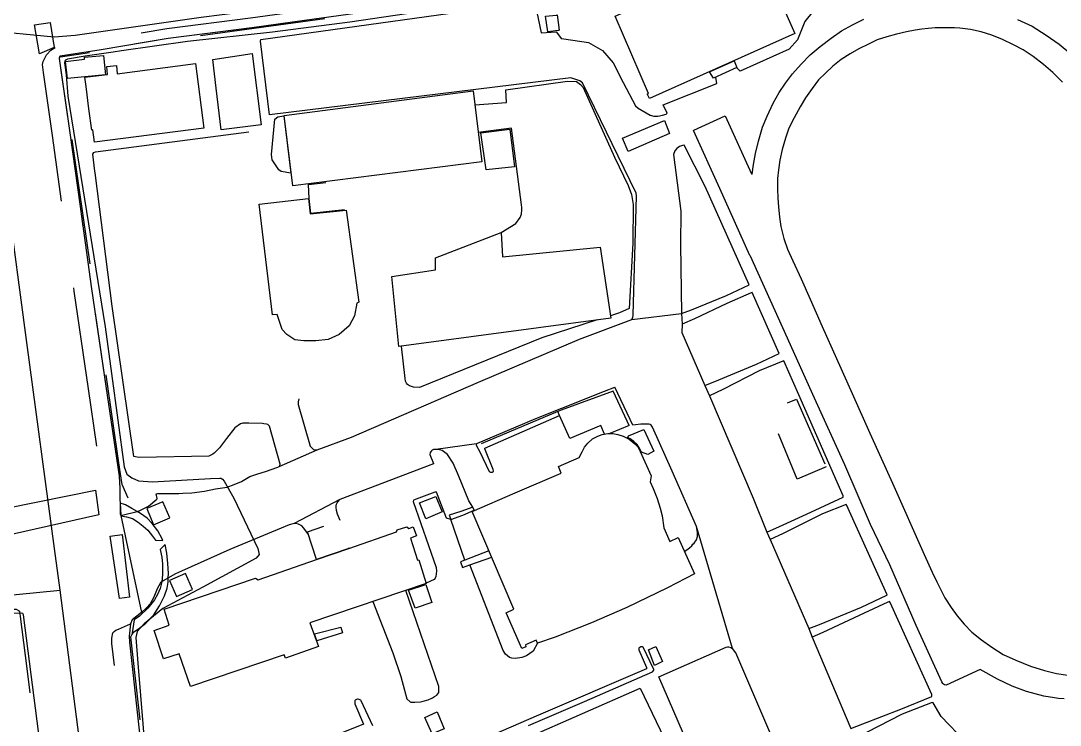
# Model space of a CAD drawing. Header units: millimetres. Extents: x 198785 to 203305, y 542885 to 545889.
# Drawn here: x 201255.7 to 201493.1, y 543380.9 to 543541.8 of the extents above; entities that cross this region are included whole.
import ezdxf

# ---------------------------------------------------------------- set-up
doc = ezdxf.new("R2010")
doc.units = ezdxf.units.MM
for name, pattern in [('FENCE_25K', [54.3, 28.7, -9.2, -16.4]), ('HIDDEN_BULD_25K', [28.8, 18.4, -10.4]), ('HIDDEN_IN_25K', [56.5, 36.5, -20])]:
    doc.linetypes.add(name, pattern=pattern)
for name, color, linetype in [('A0013114', 253, 'Continuous'), ('A0013117', 253, 'Continuous'), ('A0013118', 253, 'Continuous'), ('A0023214', 253, 'Continuous'), ('A0023217', 253, 'Continuous'), ('A0033324', 253, 'Continuous'), ('A0043325', 253, 'Continuous'), ('A0053326', 253, 'Continuous'), ('B0014111', 253, 'Continuous'), ('B0014116', 253, 'Continuous'), ('B0024120', 253, 'Continuous'), ('B0024127', 253, 'Continuous'), ('C0076117', 253, 'Continuous'), ('F0017111', 253, 'Continuous'), ('F0047224', 253, 'Continuous')]:
    doc.layers.add(name, color=color, linetype=linetype)

msp = doc.modelspace()

# ---------------------------------------------------------------- linework, layer by layer
at = {"layer": 'A0013114'}
for points in [[(201264.74, 543533.69), (201264.58, 543533.58), (201264.5, 543533.33), (201264.52, 543533.14), (201266.95, 543516.16), (201269.27, 543499.4), (201271.92, 543480.6), (201275.15, 543458.31), (201278.19, 543437.83), (201278.35, 543435.01), (201278.44, 543429.09), (201278.56, 543428.78)], [(201283.28, 543406.7), (201281.14, 543405.02), (201280.8, 543404.1), (201280.51, 543401.28), (201280.57, 543399.92), (201282.35, 543383.9), (201284.55, 543364.17)]]:
    msp.add_lwpolyline(points, dxfattribs=at)
at = {"layer": 'A0013117'}
msp.add_lwpolyline([(201493.18, 543566.09), (201489.96, 543565.79), (201468.07, 543562.65), (201446.73, 543559.57), (201427.64, 543556.97), (201404.96, 543553.83), (201386.61, 543551.5), (201376.47, 543550), (201369.07, 543548.9), (201368.41, 543548.8), (201343.23, 543544.95), (201324.43, 543542.4), (201320.5, 543541.85), (201308.51, 543540.17), (201307.37, 543540.02), (201289.43, 543537.69), (201274.12, 543535.16), (201264.74, 543533.69)], dxfattribs=at)
at = {"layer": 'A0013118'}
for points in [[(201494.46, 543558.6), (201491.83, 543560.91), (201489.47, 543555.97), (201488.14, 543553.91), (201486.25, 543552.4), (201485.58, 543551.84), (201484.87, 543551.41), (201483.57, 543551.17), (201481.38, 543551.39), (201472.72, 543553.3), (201468.55, 543553.74), (201462.29, 543554.51), (201448.78, 543550.6), (201443.4, 543548.25), (201442.71, 543548.03), (201439.55, 543546.34), (201436.69, 543543.99), (201434.77, 543541.58), (201433.13, 543537.42), (201431.19, 543535.28), (201420.03, 543530.27), (201419.19, 543531.08)], [(201395.29, 543473.53), (201395.48, 543473.95), (201395.58, 543474.66), (201396.36, 543501.74), (201396.29, 543502.39), (201384.02, 543527.63), (201383.42, 543528.08), (201381.31, 543528.73), (201312.5, 543520.29), (201310.49, 543537.11), (201310.54, 543537.46), (201373.06, 543546.14)], [(201373.21, 543545.56), (201374.57, 543539.05), (201374.61, 543538.98), (201378.01, 543539.23), (201378.11, 543539.13), (201379.16, 543537.73), (201379.75, 543537.63), (201385.38, 543536.8), (201388.58, 543534.96), (201391.04, 543532.17), (201393.32, 543527.71), (201396.08, 543522.36), (201396.7, 543521.79), (201399.49, 543520.24), (201400.32, 543519.99), (201401.21, 543519.96), (201402.31, 543520.18), (201403.08, 543520.45), (201403.36, 543520.68), (201402.41, 543522.59), (201414.67, 543527.45), (201414.46, 543528.92)], [(201474.8, 543393.66), (201467.05, 543390.11), (201466.7, 543390.18), (201466.47, 543390.27), (201466.26, 543390.47), (201466.04, 543390.8), (201460.24, 543403.69), (201454.2, 543417.54), (201449.8, 543426.78), (201443.89, 543440.4), (201437, 543455.63), (201429.76, 543471.63), (201422.34, 543488.03), (201422.25, 543488.21), (201415.36, 543503.47), (201409.39, 543516.69), (201409.45, 543516.8), (201416.59, 543520.07), (201422.61, 543506.79), (201422.73, 543506.77), (201423.03, 543508.95), (201423.49, 543511.49), (201424.19, 543514.3), (201425.12, 543517.47), (201426.16, 543519.98), (201427.57, 543522.94), (201428.91, 543525.38), (201430.37, 543527.53), (201431.97, 543529.65), (201433.96, 543531.89), (201436.03, 543533.98), (201438.31, 543535.92), (201440.79, 543537.83), (201443.12, 543539.46), (201445.7, 543540.88), (201448.22, 543542.15)], [(201483.32, 543542.09), (201486.66, 543540.53), (201489.92, 543538.5), (201492.84, 543536.44), (201495.51, 543534.23)], [(201493.59, 543527.77), (201491.4, 543529.94), (201489.32, 543531.81), (201486.89, 543533.62), (201484.61, 543535.16), (201482.44, 543536.29), (201479.93, 543537.52), (201477.52, 543538.49), (201475.03, 543539.21), (201472.6, 543539.74), (201470.17, 543540.05), (201468.95, 543540.13), (201467.99, 543540.15), (201467.07, 543540.17), (201466.37, 543540.18), (201465.35, 543540.17), (201464.52, 543540.13), (201463.76, 543540.08), (201462.94, 543540.04), (201461.5, 543539.88), (201460.01, 543539.66), (201457.99, 543539.21), (201455.71, 543538.69), (201453.54, 543538.09), (201451.31, 543537.38), (201449.32, 543536.4), (201447.15, 543535.39), (201445.14, 543534.21), (201443.11, 543532.91), (201441.17, 543531.39), (201439.54, 543529.83), (201437.9, 543528.28), (201436.45, 543526.32), (201434.9, 543524.19), (201433.68, 543522.14), (201432.33, 543519.58), (201431.14, 543517.24), (201430.35, 543514.98), (201429.62, 543512.39), (201429.11, 543509.95), (201428.75, 543507.7), (201428.55, 543505.75), (201428.51, 543503.41), (201428.58, 543501.29), (201428.74, 543499.27), (201429, 543496.95), (201429.33, 543494.8), (201429.98, 543492.05)], [(201314.73, 543440.03), (201314.86, 543440.19), (201314.97, 543440.54), (201312.57, 543449.2), (201312.3, 543449.44), (201312.15, 543449.61), (201311.85, 543449.7), (201311.26, 543449.75), (201310.93, 543449.79), (201307.83, 543449.92), (201306.44, 543449.87), (201306.19, 543449.81), (201305.93, 543449.77), (201304.62, 543448.85), (201302.72, 543446.4), (201301.15, 543444.29), (201299.97, 543443.11), (201299.58, 543442.8), (201299.17, 543442.57), (201298.71, 543442.33), (201282.78, 543442.02), (201282.28, 543442.11), (201281.56, 543442.32), (201276.63, 543476.57), (201272.71, 543507.03), (201272.68, 543507.46), (201272.23, 543511.3), (201272.41, 543511.67), (201272.77, 543511.84), (201307.8, 543516.4)], [(201407.25, 543513.34), (201406.85, 543513.32), (201406.14, 543513.08), (201405.56, 543512.63), (201405.09, 543512.07), (201404.78, 543511.26), (201406.45, 543498.33), (201406.39, 543490.71), (201406.64, 543474.94), (201408.87, 543475.74), (201416.93, 543479.04), (201422.08, 543481.46), (201412.03, 543503.91), (201407.25, 543513.34)], [(201429.98, 543492.05), (201430.83, 543489.61), (201432.03, 543486.94), (201433.91, 543482.83), (201436.01, 543478.18), (201438.75, 543471.96), (201442.01, 543464.66), (201445.62, 543456.63), (201449.65, 543447.64), (201454.8, 543436.17), (201462.01, 543419.9), (201463.87, 543415.86), (201464.95, 543413.63), (201466.72, 543409.99), (201468.22, 543407.79), (201469.54, 543405.88), (201471.18, 543404.03), (201472.89, 543402.17), (201475.11, 543400.44), (201477.5, 543398.72), (201480.04, 543397.08), (201482.98, 543395.77), (201486.28, 543394.42), (201489.54, 543393.45), (201492.29, 543392.75), (201494.84, 543392.34)], [(201411.91, 543458.53), (201415.12, 543459.78), (201423.76, 543463.39), (201428.89, 543465.78), (201422.72, 543479.72), (201422.5, 543479.62), (201416.98, 543477.22), (201409.59, 543473.74), (201406.77, 543472.52)], [(201278.56, 543428.78), (201282.65, 543429.78), (201284.94, 543430.97), (201286.82, 543432.51), (201286.86, 543432.68), (201286.62, 543433.73), (201286.99, 543433.82), (201288.98, 543433.84), (201290.07, 543433.84), (201291.86, 543433.82), (201292.71, 543433.93), (201294.78, 543433.99), (201297.68, 543434.38), (201300.24, 543434.89), (201302.9, 543435.26), (201304.47, 543435.87), (201306.13, 543436.61), (201308.07, 543437.7), (201309.9, 543438.33), (201311.61, 543438.83), (201314.42, 543439.86), (201314.73, 543440.03), (201323.4, 543443.8), (201331.24, 543446.7), (201360.27, 543459.29), (201383.35, 543469.08), (201395.29, 543473.53), (201406.64, 543474.94), (201406.77, 543472.52), (201406.73, 543470.61), (201411.91, 543458.53), (201413.03, 543456.15), (201422.95, 543432.79), (201426.1, 543424.98), (201426.88, 543423.33), (201435.69, 543403.03), (201436.46, 543401.04), (201445.25, 543380.16)], [(201426.1, 543424.98), (201429.02, 543426.28), (201435.15, 543429.09), (201443.57, 543433.02), (201443.55, 543433.28), (201433.4, 543456.34), (201429.97, 543464.14), (201429.75, 543464.06), (201424.37, 543461.84), (201416.02, 543457.61), (201413.03, 543456.15)], [(201427.04, 543378.82), (201419, 543397.48), (201418.29, 543398.46), (201410.05, 543426.33), (201404.46, 543438.97), (201400.03, 543449.01), (201399.67, 543449.44), (201399.45, 543449.59), (201399.19, 543449.68), (201397.35, 543449.68), (201395.54, 543449.47), (201394.91, 543450.7), (201391.41, 543458.08), (201391.31, 543458.04), (201388.93, 543457.1), (201379.24, 543453.27), (201373.26, 543450.88), (201359.81, 543445.18), (201350.54, 543443.89), (201350.02, 543443.85), (201349.7, 543443.7), (201349.51, 543443.58), (201349.21, 543443.18), (201349.15, 543442.74), (201349.97, 543440.72), (201349.97, 543440.6), (201328.6, 543432.43), (201318.16, 543426.96), (201317.01, 543426.65), (201303.51, 543421.06), (201292.47, 543416.12), (201291.09, 543415.49), (201288.27, 543413.91), (201287.67, 543413.42), (201286.89, 543412.09), (201286.1, 543410.19), (201285.29, 543408.67), (201284.45, 543407.72), (201283.28, 543406.7)], [(201319.27, 543455.46), (201319.1, 543454.74), (201319.11, 543454.17), (201321.83, 543444.61), (201322.62, 543443.91), (201323.01, 543443.82), (201323.4, 543443.8)], [(201359.81, 543445.18), (201359.75, 543444.9), (201360.57, 543443.34), (201362.72, 543438.85), (201363.04, 543438.72), (201363.29, 543438.7), (201363.44, 543438.72), (201363.53, 543438.75), (201363.69, 543438.86), (201363.69, 543439.03), (201363.65, 543439.29), (201361.7, 543444.03), (201361.7, 543444.17), (201378.79, 543451.62)], [(201358.99, 543430.74), (201358.04, 543432.17), (201355.71, 543437.96), (201354.47, 543440.73), (201353.18, 543442.73), (201351.99, 543443.66), (201351.06, 543443.89), (201350.54, 543443.89)], [(201328.64, 543427.66), (201328.09, 543429.15), (201327.87, 543429.94), (201327.78, 543430.69), (201327.78, 543431.03), (201327.86, 543431.37), (201328.01, 543431.71), (201328.2, 543431.98), (201328.6, 543432.43)], [(201357.14, 543418.61), (201353.93, 543427.89), (201352.99, 543428.17), (201350.68, 543434.15), (201350.31, 543434.14), (201345.4, 543432.3), (201345.33, 543432.03), (201350.63, 543416.94), (201350.65, 543416.08), (201350.54, 543414.87), (201350.38, 543414.52), (201350.12, 543414.21), (201348.32, 543413.36)], [(201435.69, 543403.03), (201438.14, 543403.91), (201447.75, 543407.92), (201453.51, 543410.61), (201453.57, 543410.69), (201444.31, 543431.21), (201444.21, 543431.29), (201438.84, 543429.18), (201429.71, 543424.6), (201426.88, 543423.33)], [(201321.43, 543424.48), (201320.36, 543425.91), (201319.89, 543426.43), (201319.49, 543426.71), (201319.15, 543426.87), (201318.49, 543426.96), (201318.16, 543426.96)], [(201407.32, 543420.59), (201408.48, 543421.44), (201408.98, 543421.92), (201409.22, 543422.23), (201409.49, 543422.51), (201410.05, 543423.28), (201410.27, 543424), (201410.29, 543424.43), (201410.27, 543424.91), (201410.05, 543426.33)], [(201373.71, 543399.66), (201372.75, 543397.82), (201371.2, 543396.78), (201370.16, 543396.38), (201368.71, 543396.17), (201367.91, 543396.21), (201367.36, 543396.4), (201366.42, 543397.17), (201365.92, 543398), (201358.26, 543417.52)], [(201336.1, 543409.14), (201340.71, 543397.45), (201342.54, 543392.07), (201343.34, 543388.94), (201343.91, 543386.95), (201344.65, 543386.28), (201344.84, 543386.22), (201345.13, 543386.19), (201345.7, 543386.19), (201347.03, 543386.28), (201347.62, 543386.39), (201348.79, 543386.73), (201349.73, 543387.2), (201350.23, 543387.49), (201350.72, 543387.77), (201351.17, 543388.38), (201351.24, 543388.8), (201351.17, 543389.8), (201343.64, 543411.7)], [(201445.25, 543380.16), (201448.01, 543381.21), (201456.7, 543384.58), (201463.75, 543387.52), (201463.81, 543387.94), (201454.28, 543408.97), (201454.12, 543409.14), (201453.77, 543409.02), (201448.34, 543406.55), (201438.91, 543402.13), (201436.46, 543401.04)], [(201397.33, 543398.83), (201396.87, 543398.51), (201396.84, 543398.3), (201396.86, 543398.15), (201398.63, 543394.09), (201398.64, 543393.83), (201373.98, 543383.24), (201356.78, 543375.74)], [(201371.69, 543380.86), (201384.44, 543386.37), (201399.99, 543393.09), (201400.3, 543393.47), (201400.27, 543393.66), (201397.86, 543398.77), (201397.73, 543398.83), (201397.54, 543398.83), (201397.33, 543398.83)], [(201427.94, 543376.54), (201427.89, 543376.2), (201427.83, 543376.02), (201411.52, 543368.78), (201401.41, 543391.95), (201416.82, 543398.75), (201417.09, 543398.8), (201417.33, 543398.8), (201417.86, 543398.71), (201418.29, 543398.46)], [(201493.99, 543386.96), (201492.74, 543387.06), (201491.78, 543387.16), (201489.39, 543387.6), (201485.39, 543388.62), (201482.1, 543389.88), (201478.81, 543391.47), (201474.8, 543393.66)], [(201367.42, 543348.96), (201357.68, 543372), (201397.2, 543389.39), (201408.15, 543366.54), (201367.42, 543348.96)], [(201336.12, 543380.81), (201334.54, 543384.23), (201333.45, 543386.53), (201333.36, 543386.68), (201332.82, 543386.84), (201332.65, 543386.84), (201332.42, 543386.8), (201332.27, 543386.74), (201332.12, 543386.63), (201332.03, 543386.5), (201331.99, 543386.34), (201331.99, 543386.22), (201332.03, 543385.81), (201333.97, 543381.15), (201303.47, 543368.91)], [(201471.44, 543377.15), (201465.95, 543382.91), (201464.06, 543386.01), (201463.86, 543386.09), (201456.98, 543383.42), (201448.85, 543379.29)]]:
    msp.add_lwpolyline(points, dxfattribs=at)
at = {"layer": 'A0023214'}
msp.add_lwpolyline([(201292.2, 543212.44), (201289.9, 543228.25), (201283.42, 543272.93), (201282.28, 543279.8), (201281.57, 543284.08), (201281.08, 543287.13), (201279.05, 543299.84), (201277.44, 543312.05), (201276.19, 543321.64), (201275.09, 543331.5), (201265.32, 543407.07), (201264.71, 543411.78), (201263.44, 543421.24), (201257.12, 543468.29), (201248.04, 543535.88)], dxfattribs=at)
at = {"layer": 'A0023217'}
for points in [[(201186.88, 543545.59), (201191.88, 543547.32), (201194.5, 543547.22), (201212.17, 543544.21), (201230.56, 543541.29), (201247.53, 543539.66), (201263.37, 543538.13), (201268.17, 543538.51), (201296.97, 543542.58), (201306.5, 543543.82), (201306.87, 543543.88), (201315.2, 543545.19)], [(201206.22, 543404.42), (201209.47, 543405.47), (201212.6, 543406.47), (201241.03, 543409.39), (201249.97, 543410.29), (201264.71, 543411.78)]]:
    msp.add_lwpolyline(points, dxfattribs=at)
at = {"layer": 'A0033324', "linetype": 'HIDDEN_IN_25K', "flags": 128}
for points in [[(201252.74, 543634.64), (201254.78, 543616.23), (201253.33, 543615.93), (201253.97, 543609.8), (201256.22, 543589.78), (201259.95, 543559.82), (201262.06, 543542.3), (201262.23, 543541.86), (201258.08, 543541.64), (201257.79, 543541.72), (201257.59, 543541.99), (201257.49, 543542.24), (201257.32, 543543.88), (201255.48, 543559.27), (201251.8, 543588.86), (201251.75, 543589.25), (201249.49, 543609.32), (201246.62, 543631.06), (201246.55, 543631.9), (201246.5, 543633.02), (201246.58, 543633.71), (201246.73, 543634.07), (201247.05, 543634.29), (201248.8, 543634.47), (201248.9, 543634.47), (201252.93, 543634.98), (201252.74, 543634.64)], [(201497.22, 543566.68), (201498.58, 543563.08), (201500.82, 543556.84), (201503.2, 543551.21), (201505.23, 543546.75), (201506.33, 543544.86), (201506.98, 543543.77), (201510.11, 543539.51), (201513.79, 543535.76), (201519.09, 543531.55), (201525.91, 543527.04), (201533.45, 543523.02), (201540.11, 543520.42), (201545.72, 543518.79), (201549.15, 543518.03), (201553.44, 543517.35), (201558.81, 543517.27), (201565.22, 543517.16), (201571.39, 543516.97), (201574.01, 543516.75), (201576.2, 543516.56), (201579.67, 543516.25), (201583.76, 543515.37), (201588.45, 543513.91), (201593.14, 543511.85), (201596.84, 543509.34), (201600.02, 543506.23), (201601.88, 543503.13), (201605.71, 543494.17), (201609.52, 543484.73), (201614.46, 543473.71), (201616.2, 543469.78), (201619.24, 543462.88), (201625.13, 543449.95), (201630.04, 543439.82), (201634.92, 543429.24), (201639.79, 543417.81), (201644.98, 543406.38), (201647.14, 543401.78), (201647.22, 543401.63), (201650.93, 543393.72), (201656.63, 543381.34), (201663.49, 543366.19), (201663.13, 543363.98), (201662.17, 543362.78), (201661.22, 543362.14), (201645.79, 543356.45), (201619.73, 543346.35), (201602.93, 543340.01), (201585.54, 543333.62), (201570.39, 543327.63), (201557.8, 543322.85), (201538.66, 543315.63), (201521.71, 543309.41), (201506.4, 543303.12), (201490.42, 543297.93), (201488.65, 543297.63), (201486.42, 543297.51), (201484.94, 543297.76), (201483.05, 543298.29), (201482.41, 543298.59), (201492.12, 543301.9), (201494.66, 543302.5), (201505.37, 543305.94), (201520.62, 543312.21), (201526.34, 543314.3), (201537.62, 543318.44), (201556.74, 543325.66), (201569.31, 543330.43), (201570.43, 543330.87), (201576.01, 543333.08), (201584.48, 543336.42), (201601.89, 543342.82), (201603.75, 543343.52), (201609.48, 543345.69), (201618.66, 543349.15), (201641.29, 543357.92), (201644.73, 543359.26), (201646.13, 543359.77), (201659.85, 543364.84), (201660.11, 543365.01), (201660.29, 543365.24), (201660.38, 543365.78), (201653.9, 543380.09), (201648.21, 543392.45), (201645.32, 543398.61), (201643.23, 543403.06), (201642.26, 543405.12), (201637.05, 543416.6), (201632.17, 543428.03), (201627.33, 543438.54), (201622.41, 543448.67), (201616.51, 543461.65), (201611.72, 543472.49), (201610.2, 543475.88), (201606.76, 543483.55), (201603.6, 543491.39), (201602.95, 543493), (201601.98, 543495.27), (201599.2, 543501.76), (201597.65, 543504.36), (201594.93, 543507), (201591.68, 543509.22), (201587.4, 543511.09), (201583, 543512.47), (201579.22, 543513.28), (201577.3, 543513.45), (201575.94, 543513.57), (201571.21, 543513.97), (201570.37, 543514), (201565.14, 543514.17), (201558.77, 543514.27), (201553.18, 543514.36), (201548.59, 543515.08), (201544.97, 543515.88), (201539.14, 543517.58), (201532.2, 543520.29), (201524.37, 543524.46), (201517.33, 543529.12), (201511.78, 543533.53), (201507.82, 543537.56), (201506.21, 543539.74), (201504.47, 543542.12), (201502.56, 543545.37), (201502, 543546.59), (201500.45, 543550.01), (201498.03, 543555.75), (201495.77, 543562.04), (201494.54, 543565.29), (201494.17, 543565.84), (201493.6, 543566.06), (201493.18, 543566.09), (201489.96, 543565.79), (201468.07, 543562.65), (201446.73, 543559.57), (201427.64, 543556.97), (201404.96, 543553.83), (201386.61, 543551.5), (201376.47, 543550), (201369.07, 543548.9), (201368.41, 543548.8), (201343.23, 543544.95), (201324.43, 543542.4), (201320.5, 543541.85), (201308.51, 543540.17), (201307.37, 543540.02), (201289.43, 543537.69), (201274.12, 543535.16), (201264.74, 543533.69), (201264.58, 543533.58), (201264.5, 543533.33), (201264.52, 543533.14), (201266.95, 543516.16), (201269.27, 543499.4), (201271.92, 543480.6), (201275.15, 543458.31), (201278.19, 543437.83), (201278.35, 543435.01), (201278.38, 543433.38), (201276.05, 543433.43), (201275.2, 543433.82), (201274.78, 543434.2), (201274.32, 543435.23), (201274.29, 543436.1), (201274.21, 543437.42), (201271.19, 543457.73), (201267.96, 543480.03), (201267.43, 543483.79), (201265.31, 543498.84), (201262.99, 543515.6), (201260.93, 543529.99), (201260.71, 543531.75), (201260.87, 543532.49), (201261.65, 543534.01), (201262.61, 543535.06), (201263.9, 543535.88), (201273.75, 543537.43), (201289.09, 543539.97), (201308.2, 543542.45), (201315.45, 543543.46), (201324.11, 543544.68), (201342.9, 543547.23), (201368.73, 543551.18), (201371.71, 543551.62), (201378.76, 543552.67), (201386.29, 543553.78), (201404.65, 543556.11), (201427.33, 543559.25), (201446.41, 543561.85), (201467.74, 543564.93), (201489.7, 543568.08), (201493.92, 543568.7), (201494.51, 543568.76), (201495.07, 543568.72), (201496.17, 543568.25), (201497.22, 543566.68)], [(201270.47, 543286.5), (201266.78, 543285.65), (201266.66, 543287.35), (201257.26, 543360.76), (201254.62, 543381.42), (201253.14, 543393.4), (201251.35, 543407.35), (201254.19, 543407.43), (201254.71, 543407.44), (201255.23, 543407.13), (201255.48, 543406.94), (201255.59, 543405.78), (201257.11, 543393.9), (201258.58, 543381.92), (201263.07, 543346.9), (201270.63, 543287.85), (201270.75, 543287.19), (201270.78, 543286.88), (201270.47, 543286.5)], [(201311.29, 543235.71), (201317.01, 543234.2), (201391.44, 543263.05), (201449.42, 543285.44), (201458.5, 543289.52), (201466.66, 543293.23), (201466.14, 543290.46), (201465.97, 543290.15), (201465.72, 543289.78), (201465.19, 543289.27), (201459.73, 543286.79), (201442.9, 543279.7), (201400.57, 543263.35), (201343.15, 543241.23), (201310.96, 543229.74), (201309.12, 543230.36), (201306.31, 543231.66), (201304.37, 543232.73), (201302.93, 543234.72), (201301.33, 543237.29), (201300.33, 543239.93), (201299.56, 543242.79), (201298.49, 543247.76), (201294.74, 543266.34), (201290.21, 543293.57), (201287.58, 543311.39), (201286.31, 543320.02), (201283.08, 543344.48), (201280.58, 543363.69), (201278.38, 543383.46), (201276.57, 543399.61), (201276.52, 543400.83), (201276.79, 543402), (201277.03, 543402.29), (201277.46, 543402.61), (201278.02, 543402.86), (201280.8, 543404.1), (201280.51, 543401.28), (201280.57, 543399.92), (201282.35, 543383.9), (201284.55, 543364.17), (201287.05, 543345), (201290.27, 543320.58), (201294.17, 543294.19), (201295.07, 543288.77), (201296.39, 543280.79), (201298.67, 543267.06), (201302.35, 543248.88), (201302.7, 543247.97), (201305.46, 543243.77), (201308.63, 543239.07), (201309.41, 543238.09), (201311.29, 543235.71)]]:
    msp.add_lwpolyline(points, dxfattribs=at)
at = {"layer": 'A0043325'}
for points in [[(201263.35, 543535.64), (201259.99, 543534.22), (201258.88, 543540.87), (201262.43, 543541.4), (201263.35, 543535.64)], [(201403.87, 543516.06), (201394.47, 543511.92), (201393.17, 543514.98), (201402.7, 543519.02), (201403.87, 543516.06)], [(201273.58, 543428.93), (201253.61, 543424.48), (201252.87, 543430.6), (201272.79, 543434.57), (201273.58, 543428.93)], [(201280.56, 543410.17), (201278.27, 543409.83), (201276.18, 543424.09), (201278.92, 543424.48), (201280.56, 543410.17)], [(201352.42, 543380.11), (201349.69, 543378.99), (201348.02, 543382.72), (201350.82, 543383.97), (201352.42, 543380.11)]]:
    msp.add_lwpolyline(points, dxfattribs=at)
at = {"layer": 'A0053326'}
msp.add_lwpolyline([(201324.43, 543542.4), (201308.51, 543540.17), (201289.43, 543537.69), (201274.12, 543535.16), (201264.74, 543533.69), (201264.58, 543533.58), (201264.5, 543533.33), (201264.52, 543533.14), (201266.95, 543516.16), (201269.27, 543499.4), (201271.92, 543480.6), (201275.15, 543458.31), (201278.19, 543437.83), (201278.35, 543435.01), (201278.44, 543429.09), (201278.56, 543428.78), (201283.28, 543406.7), (201281.14, 543405.02), (201280.8, 543404.1), (201280.51, 543401.28), (201280.57, 543399.92), (201282.35, 543383.9), (201284.55, 543364.17)], dxfattribs=at)
at = {"layer": 'B0014111'}
for points in [[(201420.9, 543552.66), (201422.31, 543550.06), (201426.55, 543552.09), (201427.83, 543551.77), (201429.2, 543548.88), (201428.32, 543548.39), (201432.48, 543538.87), (201399.29, 543524), (201398.81, 543525.09), (201399.07, 543525.19), (201391.47, 543542.84), (201400.98, 543547.09), (201402.67, 543545.94), (201404.62, 543546.9), (201406.39, 543546.34), (201420.9, 543552.66)], [(201275.09, 543529.45), (201266.39, 543528.56), (201265.99, 543532.48), (201270.31, 543533), (201270.29, 543533.45), (201274.64, 543533.85), (201275.09, 543529.45)], [(201310.65, 543518), (201301.51, 543516.87), (201300.37, 543526.37), (201299.58, 543532.96), (201308.56, 543534.31), (201310.65, 543518)], [(201295.63, 543532.04), (201297.57, 543517.24), (201272.55, 543514.04), (201272.23, 543516.84), (201271.94, 543516.81), (201271.31, 543521.67), (201270.65, 543526.77), (201270.38, 543528.87), (201275.55, 543529.5), (201275.42, 543531.35), (201277.62, 543531.54), (201277.77, 543529.68), (201295.63, 543532.04)], [(201361.02, 543509.53), (201317.83, 543504.09), (201315.87, 543520.11), (201359.05, 543525.76), (201361.02, 543509.53)], [(201315.78, 543520.09), (201317.43, 543507.01), (201315.17, 543507.33), (201314.66, 543507.74), (201313.12, 543510.02), (201313.01, 543511.22), (201313.72, 543519.31), (201314.41, 543519.81), (201315.78, 543520.09)], [(201321.45, 543501.19), (201321.85, 543497.71), (201330.05, 543498.55), (201332.9, 543477.5), (201332.49, 543477.28), (201331.97, 543474.39), (201330.71, 543472.08), (201328.45, 543470.16), (201325.96, 543469.01), (201323.11, 543468.72), (201320.38, 543468.66), (201318.34, 543468.92), (201316.53, 543470.16), (201315.46, 543471.29), (201314.28, 543474.68), (201313.26, 543474.65), (201310.15, 543499.92), (201321.45, 543501.19)], [(201365.41, 543493.46), (201365.78, 543487.87), (201388.04, 543490.1), (201390.48, 543473.86), (201342.09, 543467.41), (201340.51, 543483.38), (201350.41, 543484.93), (201350.43, 543487.65), (201365.41, 543493.46)], [(201402.61, 543426.03), (201403.99, 543422.9), (201405.88, 543423.77), (201409.6, 543415.53), (201403.46, 543412.3), (201394.13, 543407.83), (201386.06, 543404.28), (201377.74, 543401.07), (201373.71, 543399.66), (201373.42, 543400.35), (201370.96, 543399.29), (201371.08, 543398.83), (201370.17, 543398.43), (201366.61, 543406.6), (201368.35, 543407.42), (201358.83, 543429.71), (201368.65, 543434), (201379.13, 543438.48), (201378.55, 543440.03), (201383.23, 543442.03), (201383.91, 543443.38), (201384.49, 543444.42), (201385.22, 543445.33), (201386.33, 543446.28), (201387.51, 543446.9), (201388.52, 543447.31), (201389.76, 543447.57), (201390.96, 543447.55), (201392.11, 543447.31), (201393.28, 543446.92), (201394.68, 543446.24), (201395.96, 543445.2), (201396.71, 543444.42), (201397.19, 543443.46), (201399.67, 543437.89), (201399.5, 543436.49), (201400.14, 543434.95), (201401.05, 543432.66), (201401.78, 543430.48), (201402.22, 543428.74), (201402.61, 543426.03)], [(201345.38, 543426.23), (201346.1, 543424.14), (201344.77, 543423.65), (201346.31, 543418.65), (201346.65, 543418.72), (201348.34, 543413.3), (201321.74, 543404.27), (201323.71, 543398.88), (201316.17, 543396.23), (201315.91, 543397.01), (201294.48, 543389.78), (201291.89, 543397.25), (201288.36, 543396.1), (201286.19, 543402.59), (201289.65, 543403.8), (201288.52, 543407.43), (201309.32, 543414.54), (201309.95, 543414.11), (201323.26, 543418.73), (201330.62, 543421.29), (201341.54, 543425.09), (201341.68, 543425.57), (201343.93, 543426.22), (201344.37, 543425.82), (201345.38, 543426.23)]]:
    msp.add_lwpolyline(points, dxfattribs=at)
at = {"layer": 'B0014116', "linetype": 'HIDDEN_BULD_25K', "flags": 128}
for points in [[(201378.48, 543539.57), (201376.07, 543539.25), (201375.58, 543542.81), (201378.04, 543543.08), (201378.06, 543543.08), (201378.21, 543543.1), (201378.65, 543539.59), (201378.5, 543539.57), (201378.48, 543539.57)], [(201419.22, 543531.1), (201413.9, 543528.66), (201413.01, 543530.12), (201418.65, 543532.65), (201419.22, 543531.1)], [(201329.7, 543498.59), (201321.94, 543497.8), (201321.58, 543501.22), (201321.43, 543504.36), (201328.94, 543505.34), (201329.7, 543498.59)], [(201439.65, 543439.95), (201433.04, 543437.09), (201426.54, 543452.77), (201432.91, 543455.39), (201439.65, 543439.95)], [(201400.27, 543443.51), (201398.92, 543442.74), (201397.47, 543443.29), (201396.9, 543444.45), (201396.46, 543445.02), (201395.71, 543445.69), (201394.9, 543446.35), (201394.37, 543446.65), (201394.55, 543446.97), (201398.03, 543448.46), (201400.27, 543443.51)], [(201351.93, 543429.64), (201348.26, 543428.06), (201346.81, 543431.71), (201350.52, 543433.12), (201351.93, 543429.64)], [(201330.62, 543421.31), (201323.25, 543418.77), (201321.22, 543425.12), (201328.68, 543427.67), (201330.62, 543421.31)], [(201349.59, 543408.97), (201345.83, 543407.65), (201344.26, 543411.75), (201348.2, 543413.08), (201349.59, 543408.97)], [(201329.2, 543401.99), (201323.32, 543400.22), (201322.84, 543401.82), (201328.81, 543403.34), (201329.2, 543401.99)], [(201402.27, 543395.45), (201400.43, 543394.59), (201399.05, 543398.13), (201400.79, 543398.91), (201402.27, 543395.45)]]:
    msp.add_lwpolyline(points, dxfattribs=at)
at = {"layer": 'B0024120', "linetype": 'FENCE_25K', "flags": 128}
for points in [[(201479.09, 543312.79), (201480.01, 543313.46), (201483.73, 543305.11), (201484.72, 543303.8), (201485.55, 543303.38), (201486.25, 543303.19), (201487.43, 543302.97), (201488.45, 543302.84), (201489.87, 543302.75), (201491.79, 543302.75), (201493.48, 543303.12), (201494.56, 543303.36), (201505.54, 543306.94), (201519.36, 543312.61), (201541.87, 543320.97), (201553.85, 543325.53), (201557.22, 543326.82), (201587.57, 543338.43), (201627.19, 543353.22), (201659.86, 543365.75), (201659.53, 543366.05), (201646.53, 543393.9), (201636.43, 543416.01), (201635.53, 543417.94), (201628.97, 543433.12), (201619.91, 543451.95), (201609.34, 543475.76), (201599.6, 543498.63), (201598.17, 543501.95), (201596.72, 543504.1), (201594.87, 543506.18), (201592.38, 543508.04), (201589.93, 543509.48), (201586.26, 543510.72), (201582.59, 543512.01), (201579.57, 543512.73), (201575.44, 543513.24), (201569.9, 543513.47), (201566.49, 543513.77), (201564.46, 543513.77), (201560, 543513.74), (201553.31, 543513.63), (201548.77, 543514.14), (201544.2, 543515.15), (201539.26, 543516.84), (201534.76, 543518.68), (201529.64, 543520.87), (201525.37, 543523.2), (201519.58, 543526.83), (201514.69, 543530.26), (201510.9, 543533.36), (201508.32, 543535.94), (201505.5, 543539.43), (201503.45, 543542.47), (201501.65, 543545.75), (201500.01, 543549.37), (201498.3, 543553.78), (201496.71, 543557.98), (201495.24, 543562.06), (201494.06, 543565.27), (201493.83, 543565.71), (201493.44, 543565.91), (201492.91, 543565.96), (201428.51, 543556.82), (201416.62, 543555.16), (201385.17, 543551.05), (201361.11, 543547.45), (201332.29, 543543.16), (201295.83, 543538.22), (201264.78, 543533.44), (201264.52, 543533.4)], [(201280.27, 543432.77), (201278.88, 543435.9), (201278.63, 543437.3), (201278.12, 543440.81), (201264.78, 543533.44)], [(201463.31, 543303.53), (201466.16, 543294.67), (201466.07, 543294.19), (201465.86, 543293.77), (201465.3, 543293.24), (201441.49, 543282.79), (201316.59, 543234.75), (201311.58, 543236.85), (201308.28, 543241.65), (201304.49, 543246.71), (201303.33, 543248.91), (201302.89, 543249.81), (201301.46, 543255.96), (201294.28, 543298.96), (201289.09, 543335.65), (201283.95, 543373.95), (201280.87, 543401.09), (201281.07, 543401.58), (201281.57, 543402.24)]]:
    msp.add_lwpolyline(points, dxfattribs=at)
at = {"layer": 'B0024127'}
for points in [[(201286.08, 543426.71), (201289.76, 543428.28), (201288.19, 543431.96), (201284.51, 543430.39), (201286.08, 543426.71)], [(201291.28, 543410.31), (201294.96, 543411.88), (201293.39, 543415.55), (201289.71, 543413.99), (201291.28, 543410.31)]]:
    msp.add_lwpolyline(points, dxfattribs=at)
at = {"layer": 'C0076117'}
for points in [[(201362, 543507.75), (201360.79, 543516.22), (201367.4, 543517.01), (201368.47, 543508.41), (201362, 543507.75)], [(201278.45, 543431.66), (201278.59, 543428.79), (201278.59, 543428.75), (201279.9, 543428.5), (201281.22, 543428.14), (201282.52, 543427.26), (201283.71, 543426.4), (201284.74, 543425.44), (201285.83, 543424.13), (201286.5, 543423.16), (201288.16, 543423.09), (201288.02, 543423.51), (201287.01, 543425.29), (201285.76, 543426.95), (201284.57, 543428.18), (201283.1, 543429.25), (201282.32, 543429.7), (201281.13, 543430.4), (201279.65, 543431.22), (201278.45, 543431.66)], [(201358.99, 543430.74), (201356.2, 543429.75), (201353.55, 543428.88), (201353.93, 543427.89), (201356.71, 543428.88), (201359.24, 543430.03), (201358.99, 543430.74)], [(201288.68, 543422.18), (201287.56, 543421.07), (201287.93, 543419.27), (201288.11, 543417.68), (201288.11, 543415.31), (201287.97, 543413.66), (201287.57, 543412.17), (201286.96, 543410.81), (201286.28, 543409.59), (201284.79, 543407.65), (201282.87, 543405.84), (201281.62, 543405.02), (201281.17, 543402.02), (201281.57, 543402.24), (201282.62, 543402.91), (201284.29, 543404.24), (201286.1, 543406.13), (201287.43, 543408.22), (201288.54, 543410.5), (201289.14, 543412.25), (201289.4, 543413.59), (201289.43, 543414.55), (201289.46, 543415.59), (201289.33, 543417.89), (201289.06, 543420.25), (201288.68, 543422.18)], [(201362.66, 543420.75), (201357.14, 543418.61), (201356.16, 543418.22), (201356.59, 543416.92), (201358.26, 543417.52), (201363.27, 543419.31)]]:
    msp.add_lwpolyline(points, dxfattribs=at)
at = {"layer": 'F0017111', "elevation": 20}
for points in [[(201388.87, 543550.06), (201330.89, 543541.42), (201313.2, 543539.18), (201293.84, 543537.06), (201278.74, 543534.93), (201276.85, 543534.61), (201270.47, 543533.65), (201266.42, 543532.98), (201265.95, 543532.81), (201265.77, 543532.57), (201265.75, 543532.15), (201266.07, 543529.45), (201266.52, 543524.53), (201275.04, 543471.91), (201279.38, 543439.96), (201279.93, 543438.28), (201281.08, 543437.43), (201282.64, 543436.74), (201285.81, 543436.49), (201299.1, 543437.27), (201301.16, 543437.37), (201301.39, 543437.33), (201301.59, 543437.23), (201301.78, 543437.11), (201302.16, 543436.62), (201304.38, 543432.75), (201309.85, 543421.27), (201310.16, 543419.88), (201309.47, 543419.1), (201297.33, 543412.43), (201288.18, 543407.57), (201283.88, 543404.09), (201282.31, 543402.34), (201281.98, 543400.93), (201282.46, 543395.07), (201284.24, 543373.89)], [(201262.92, 543355.24), (201256.39, 543406.1), (201256.22, 543406.44), (201255.97, 543406.52), (201250.38, 543406.28)]]:
    msp.add_lwpolyline(points, dxfattribs=at)
at = {"layer": 'F0047224'}
for points in [[(201359.44, 543522.56), (201366.68, 543523.11), (201366.52, 543526.03), (201380.6, 543528), (201382.67, 543527.89), (201383.55, 543527.25), (201384.15, 543526.52), (201391.32, 543510.63), (201394.47, 543504.13), (201395.23, 543502.1), (201395.55, 543499.8), (201395.5, 543490.96), (201394.68, 543476.08), (201392.46, 543475.07), (201390.39, 543474.41)], [(201365.41, 543493.46), (201368.78, 543495.48), (201369.76, 543496.83), (201370.09, 543497.62), (201370.19, 543498.66), (201370.14, 543499.1), (201370.09, 543499.73), (201367.78, 543517.24), (201360.2, 543516.28)], [(201387.39, 543473.45), (201374.76, 543469.4), (201346.78, 543458.02), (201345.43, 543458.09), (201344.49, 543458.38), (201344.05, 543458.7), (201343.82, 543459.05), (201343.57, 543459.51), (201343.52, 543460.09), (201342.7, 543467.49)], [(201391.02, 543457.18), (201379.14, 543452.88), (201378.38, 543452.56)], [(201394.7, 543449.38), (201394.23, 543450.38), (201391.02, 543457.18)], [(201378.38, 543452.56), (201360.88, 543445.17)], [(201378.79, 543451.62), (201378.38, 543452.56)], [(201389.06, 543447.42), (201388.17, 543449.39), (201381.13, 543446.4), (201378.79, 543451.62)], [(201394.7, 543449.38), (201390.22, 543447.56)]]:
    msp.add_lwpolyline(points, dxfattribs=at)

doc.saveas('drawing.dxf')
